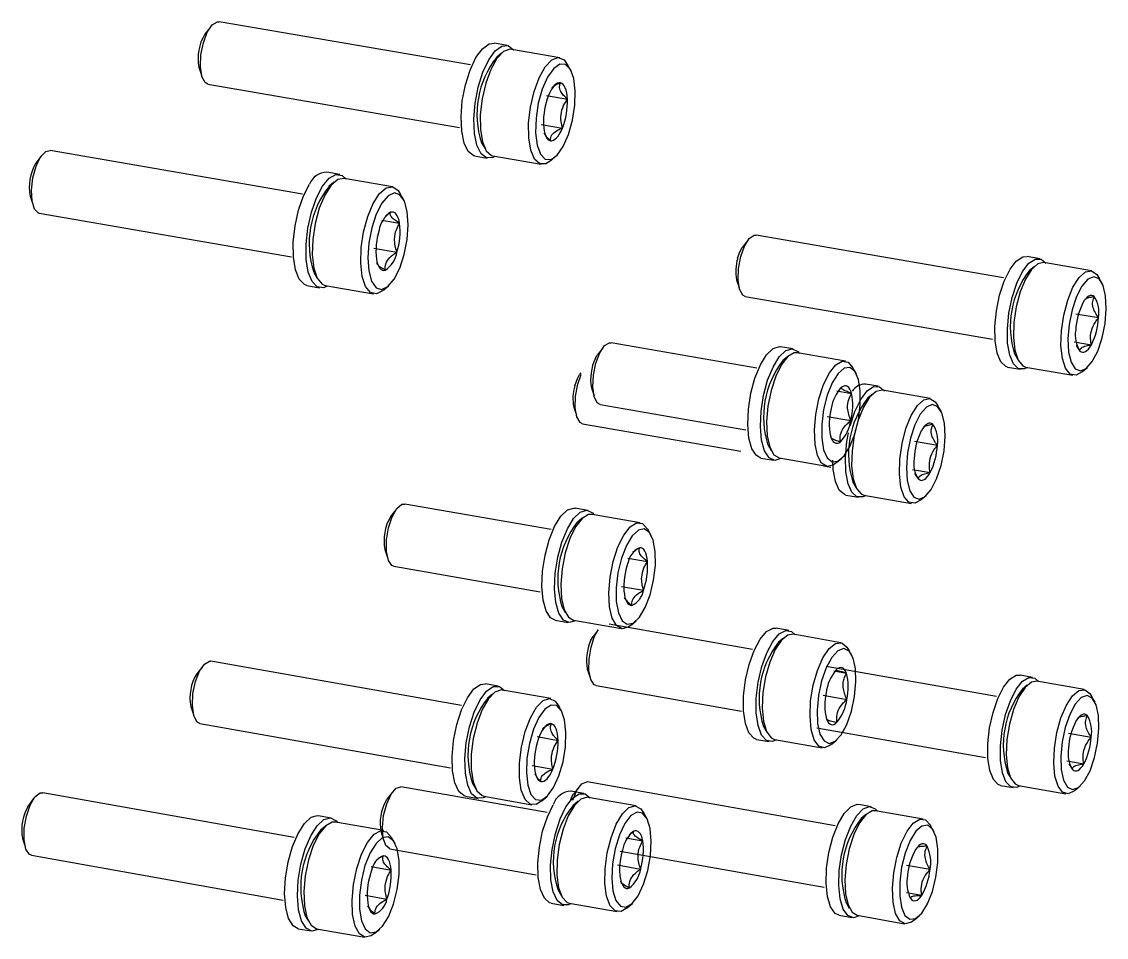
# Model space of a CAD drawing. Header units: millimetres. Extents: x 0 to 279, y 0 to 216.
# Drawn here: x 193.52 to 208.5, y 78.01 to 90.66 of the extents above; entities that cross this region are included whole.
import ezdxf

# ---------------------------------------------------------------- set-up
doc = ezdxf.new("R2010")
doc.units = ezdxf.units.MM

msp = doc.modelspace()

# ---------------------------------------------------------------- linework, layer by layer
at = {"color": 7, "linetype": 'Continuous', "lineweight": 25}
for p, q in [((199.72, 90.059), (196.247, 90.655)), ((196.123, 90.576), (196.051, 90.482)), ((200.229, 90.328), (200.052, 90.358)), ((200.15, 90.221), (200.083, 90.164)), ((200.956, 90.158), (200.29, 90.273)), ((201.111, 89.978), (201.067, 90.052)), ((195.97, 90.027), (196.006, 89.917)), ((196.094, 89.792), (199.567, 89.194)), ((200.771, 89.635), (201.06, 89.586)), ((200.699, 89.236), (200.99, 89.186)), ((197.402, 88.275), (193.916, 88.878)), ((199.874, 88.983), (199.918, 88.908)), ((193.713, 88.696), (193.718, 88.703)), ((193.79, 88.798), (193.718, 88.703)), ((199.777, 88.801), (199.953, 88.771)), ((200.029, 88.802), (200.696, 88.687)), ((200.835, 88.74), (200.902, 88.796)), ((197.914, 88.545), (197.736, 88.576)), ((197.834, 88.437), (197.766, 88.38)), ((198.644, 88.374), (197.974, 88.49)), ((198.8, 88.193), (198.756, 88.268)), ((193.637, 88.246), (193.673, 88.136)), ((193.762, 88.01), (197.248, 87.406)), ((198.494, 87.914), (198.742, 87.871)), ((207.084, 87.117), (203.666, 87.707)), ((198.384, 87.528), (198.705, 87.472)), ((203.547, 87.63), (203.476, 87.538)), ((207.584, 87.381), (207.41, 87.41)), ((207.51, 87.275), (207.443, 87.22)), ((208.299, 87.213), (207.643, 87.327)), ((197.556, 87.193), (197.6, 87.118)), ((203.396, 87.09), (203.432, 86.982)), ((208.449, 87.038), (208.405, 87.111)), ((197.459, 87.011), (197.636, 86.98)), ((197.712, 87.012), (198.382, 86.896)), ((198.522, 86.949), (198.59, 87.006)), ((203.517, 86.861), (206.934, 86.27)), ((208.084, 86.621), (208.398, 86.567)), ((203.677, 85.87), (201.664, 86.22)), ((204.18, 86.135), (204.005, 86.166)), ((208.058, 86.234), (208.298, 86.192)), ((201.447, 86.006), (201.471, 86.048)), ((201.543, 86.141), (201.471, 86.048)), ((204.104, 86.029), (204.037, 85.973)), ((204.9, 85.966), (204.24, 86.081)), ((207.239, 86.061), (207.282, 85.987)), ((205.052, 85.789), (205.008, 85.863)), ((207.14, 85.885), (207.314, 85.855)), ((207.388, 85.885), (208.044, 85.772)), ((208.177, 85.823), (208.244, 85.878)), ((201.204, 85.648), (201.249, 85.781)), ((201.246, 85.804), (201.227, 85.78)), ((201.391, 85.597), (201.427, 85.487)), ((204.782, 85.556), (204.985, 85.521)), ((204.849, 85.605), (204.822, 85.582)), ((205.352, 85.619), (205.177, 85.649)), ((206.07, 85.45), (205.412, 85.564)), ((205.277, 85.512), (205.21, 85.457)), ((201.148, 85.33), (201.183, 85.221)), ((201.513, 85.366), (203.525, 85.016)), ((206.221, 85.274), (206.178, 85.348)), ((204.648, 85.201), (204.976, 85.144)), ((201.269, 85.1), (203.455, 84.72)), ((203.831, 84.805), (203.874, 84.731)), ((205.856, 84.859), (206.17, 84.805)), ((203.733, 84.627), (203.908, 84.597)), ((203.983, 84.628), (204.643, 84.513)), ((204.596, 84.521), (204.699, 84.503)), ((204.778, 84.565), (204.845, 84.621)), ((205.827, 84.469), (206.071, 84.427)), ((205.004, 84.292), (205.048, 84.218)), ((204.906, 84.115), (205.08, 84.085)), ((205.155, 84.116), (205.814, 84.001)), ((205.948, 84.053), (206.015, 84.109)), ((198.691, 83.912), (198.618, 83.819)), ((200.835, 83.638), (198.813, 83.992)), ((201.342, 83.904), (201.166, 83.935)), ((201.264, 83.796), (201.197, 83.74)), ((202.066, 83.733), (201.402, 83.849)), ((202.219, 83.555), (202.175, 83.629)), ((198.538, 83.365), (198.574, 83.255)), ((201.896, 83.245), (202.166, 83.198)), ((198.661, 83.133), (200.683, 82.778)), ((201.807, 82.853), (202.111, 82.8)), ((200.989, 82.565), (201.033, 82.49)), ((200.891, 82.386), (201.067, 82.355)), ((201.143, 82.386), (201.806, 82.27)), ((203.617, 81.983), (201.637, 82.33)), ((201.944, 82.324), (202.011, 82.379)), ((204.119, 82.246), (203.944, 82.277)), ((201.38, 82.101), (201.414, 82.164)), ((201.485, 82.255), (201.414, 82.164)), ((201.436, 82.165), (201.486, 82.256)), ((204.044, 82.139), (203.977, 82.083)), ((204.838, 82.076), (204.179, 82.192)), ((204.99, 81.9), (204.946, 81.974)), ((199.596, 81.21), (196.135, 81.82)), ((196.012, 81.739), (195.94, 81.647)), ((201.334, 81.713), (201.37, 81.604)), ((206.987, 81.335), (204.633, 81.749)), ((204.738, 81.687), (204.915, 81.656)), ((207.485, 81.597), (207.312, 81.627)), ((208.2, 81.428), (207.545, 81.543)), ((200.104, 81.476), (199.928, 81.507)), ((200.026, 81.367), (199.958, 81.311)), ((200.829, 81.304), (200.164, 81.421)), ((201.455, 81.483), (203.465, 81.129)), ((207.412, 81.49), (207.346, 81.435)), ((204.591, 81.351), (204.921, 81.293)), ((208.349, 81.254), (208.305, 81.327)), ((195.859, 81.193), (195.895, 81.082)), ((200.983, 81.125), (200.939, 81.2)), ((195.982, 80.96), (199.443, 80.348)), ((203.77, 80.917), (203.814, 80.842)), ((200.641, 80.778), (200.932, 80.727)), ((204.505, 80.9), (206.837, 80.49)), ((207.981, 80.828), (208.297, 80.773)), ((203.672, 80.741), (203.846, 80.71)), ((203.922, 80.741), (204.581, 80.625)), ((204.716, 80.678), (204.783, 80.733)), ((200.573, 80.38), (200.859, 80.329)), ((207.96, 80.443), (208.193, 80.402)), ((207.988, 80.403), (208.036, 80.326)), ((207.141, 80.278), (207.184, 80.205)), ((200.779, 79.729), (198.76, 80.086)), ((199.749, 80.133), (199.793, 80.058)), ((201.285, 79.994), (201.109, 80.025)), ((201.214, 80.073), (201.143, 79.982)), ((204.758, 79.548), (201.334, 80.153)), ((207.042, 80.105), (207.216, 80.074)), ((207.29, 80.105), (207.945, 79.989)), ((208.077, 80.042), (208.144, 80.097)), ((193.686, 79.922), (193.615, 79.829)), ((197.286, 79.387), (193.812, 80.004)), ((198.555, 79.897), (198.565, 79.913)), ((198.637, 80.006), (198.565, 79.913)), ((199.652, 79.955), (199.828, 79.924)), ((199.904, 79.955), (200.568, 79.837)), ((200.706, 79.892), (200.774, 79.947)), ((201.208, 79.885), (201.14, 79.829)), ((202.008, 79.822), (201.345, 79.939)), ((202.161, 79.644), (202.117, 79.719)), ((205.258, 79.81), (205.084, 79.841)), ((205.975, 79.639), (205.318, 79.755)), ((197.796, 79.654), (197.619, 79.685)), ((198.524, 79.48), (197.856, 79.598)), ((205.184, 79.702), (205.117, 79.647)), ((197.716, 79.543), (197.649, 79.487)), ((198.485, 79.46), (198.521, 79.349)), ((206.126, 79.465), (206.082, 79.539)), ((193.533, 79.373), (193.569, 79.262)), ((198.679, 79.301), (198.635, 79.376)), ((201.866, 79.381), (202.101, 79.339)), ((193.658, 79.139), (197.132, 78.52)), ((198.607, 79.228), (200.627, 78.87)), ((201.787, 79.197), (204.607, 78.698)), ((198.35, 78.983), (198.626, 78.934)), ((201.75, 79.005), (202.071, 78.949)), ((205.746, 79.003), (206.07, 78.945)), ((198.264, 78.587), (198.567, 78.533)), ((200.932, 78.655), (200.976, 78.58)), ((205.743, 78.623), (205.955, 78.586)), ((205.775, 78.589), (205.799, 78.545)), ((200.834, 78.479), (201.01, 78.447)), ((201.085, 78.478), (201.748, 78.361)), ((201.885, 78.415), (201.952, 78.47)), ((204.911, 78.485), (204.954, 78.41)), ((197.438, 78.304), (197.482, 78.228)), ((204.812, 78.31), (204.987, 78.279)), ((205.061, 78.31), (205.718, 78.193)), ((205.853, 78.247), (205.919, 78.302)), ((197.341, 78.125), (197.518, 78.094)), ((197.594, 78.125), (198.261, 78.006)), ((198.401, 78.061), (198.469, 78.117))]:
    msp.add_line(p, q, dxfattribs=at)
at = {"color": 7, "linetype": 'Continuous', "lineweight": 25, "flags": 128}
for points in [[(196.153, 90.614), (196.224, 90.656), (196.247, 90.655)], [(196.094, 89.792), (196.055, 89.815), (196.01, 89.9), (195.99, 90.035), (195.997, 90.199), (196.031, 90.366), (196.085, 90.512), (196.153, 90.614)], [(199.885, 90.283), (199.977, 90.35), (200.052, 90.358)], [(199.777, 88.801), (199.765, 88.804), (199.69, 88.862), (199.633, 88.978), (199.599, 89.143), (199.59, 89.343), (199.608, 89.563), (199.651, 89.783), (199.715, 89.988), (199.795, 90.159), (199.885, 90.283)], [(200.057, 88.794), (200.029, 88.779), (199.942, 88.774), (199.867, 88.832), (199.81, 88.948), (199.776, 89.113), (199.767, 89.313), (199.785, 89.532), (199.827, 89.753), (199.891, 89.957), (199.972, 90.129), (200.061, 90.253)], [(200.29, 90.273), (200.266, 90.275), (200.177, 90.242), (200.086, 90.147), (200.002, 89.997), (199.931, 89.806), (199.881, 89.592), (199.856, 89.372), (199.857, 89.168), (199.886, 88.996), (199.939, 88.872), (200.011, 88.808), (200.029, 88.802)], [(200.061, 90.253), (200.153, 90.32), (200.241, 90.325), (200.316, 90.267), (200.318, 90.264)], [(200.835, 88.74), (200.763, 88.694), (200.678, 88.693), (200.606, 88.757), (200.553, 88.881), (200.525, 89.053), (200.523, 89.257), (200.548, 89.477), (200.599, 89.692), (200.669, 89.882), (200.753, 90.032), (200.844, 90.128), (200.933, 90.161), (201.013, 90.128), (201.067, 90.052)], [(200.92, 88.813), (201.003, 88.932), (201.076, 89.098), (201.131, 89.294), (201.163, 89.501), (201.169, 89.7), (201.147, 89.871), (201.102, 89.996), (201.035, 90.065), (200.955, 90.069), (200.87, 90.009), (200.786, 89.891), (200.713, 89.725), (200.658, 89.529), (200.626, 89.321), (200.62, 89.122), (200.642, 88.951), (200.688, 88.826), (200.754, 88.757), (200.834, 88.753), (200.92, 88.813)], [(200.964, 89.811), (200.944, 89.812), (200.923, 89.805), (200.901, 89.792), (200.879, 89.772), (200.858, 89.746), (200.837, 89.715), (200.817, 89.678), (200.799, 89.637)], [(201.06, 89.586), (201.057, 89.631), (201.051, 89.673), (201.042, 89.711), (201.03, 89.743), (201.017, 89.769), (201.001, 89.79), (200.983, 89.804), (200.964, 89.811)], [(200.729, 89.237), (200.733, 89.191), (200.739, 89.149), (200.748, 89.112), (200.759, 89.079), (200.773, 89.053), (200.788, 89.032), (200.806, 89.018), (200.825, 89.011)], [(200.825, 89.011), (200.845, 89.011), (200.866, 89.017), (200.888, 89.031), (200.91, 89.05), (200.931, 89.076), (200.952, 89.108), (200.972, 89.145), (200.99, 89.186)], [(193.783, 88.787), (193.854, 88.864), (193.916, 88.878)], [(193.762, 88.01), (193.755, 88.012), (193.699, 88.065), (193.664, 88.176), (193.656, 88.328), (193.676, 88.498), (193.721, 88.659), (193.783, 88.787)], [(197.459, 87.011), (197.426, 87.023), (197.354, 87.097), (197.302, 87.227), (197.274, 87.403), (197.272, 87.611), (197.297, 87.834), (197.346, 88.053), (197.415, 88.251), (197.499, 88.412)], [(197.974, 88.49), (197.888, 88.475), (197.796, 88.397), (197.708, 88.261), (197.632, 88.08), (197.574, 87.869), (197.541, 87.648), (197.535, 87.436), (197.556, 87.252), (197.603, 87.112), (197.671, 87.03), (197.712, 87.012)], [(197.676, 88.382), (197.768, 88.493), (197.861, 88.544), (197.947, 88.533), (198.003, 88.481)], [(197.741, 87.003), (197.689, 86.981), (197.603, 86.992), (197.532, 87.066), (197.48, 87.196), (197.451, 87.372), (197.45, 87.58), (197.474, 87.803), (197.523, 88.022), (197.592, 88.221), (197.676, 88.382)], [(198.522, 86.949), (198.515, 86.942), (198.424, 86.895), (198.34, 86.913), (198.272, 86.996), (198.226, 87.136), (198.205, 87.32), (198.211, 87.532), (198.244, 87.753), (198.301, 87.964), (198.377, 88.145), (198.465, 88.281), (198.557, 88.36), (198.646, 88.374), (198.722, 88.322), (198.756, 88.268)], [(198.665, 87.097), (198.743, 87.25), (198.805, 87.439), (198.845, 87.646), (198.859, 87.851), (198.847, 88.034), (198.808, 88.176), (198.747, 88.265), (198.67, 88.29), (198.584, 88.251), (198.498, 88.149), (198.42, 87.997), (198.358, 87.807), (198.318, 87.6), (198.303, 87.395), (198.316, 87.212), (198.355, 87.07), (198.416, 86.981), (198.493, 86.956), (198.579, 86.996), (198.665, 87.097)], [(198.742, 87.871), (198.734, 87.91), (198.723, 87.945), (198.71, 87.974), (198.695, 87.997), (198.678, 88.013), (198.659, 88.023), (198.639, 88.026), (198.618, 88.022)], [(203.454, 87.411), (203.506, 87.556), (203.571, 87.66), (203.639, 87.707), (203.666, 87.707)], [(203.411, 87.387), (203.447, 87.487), (203.476, 87.538)], [(198.421, 87.375), (198.429, 87.336), (198.44, 87.301), (198.453, 87.272), (198.468, 87.249), (198.485, 87.233), (198.504, 87.223), (198.524, 87.22), (198.545, 87.224)], [(203.517, 86.861), (203.483, 86.879), (203.439, 86.959), (203.418, 87.087), (203.423, 87.246), (203.454, 87.411)], [(207.03, 86.876), (207.094, 87.073), (207.174, 87.235), (207.261, 87.349), (207.35, 87.407), (207.41, 87.41)], [(207.204, 86.846), (207.268, 87.043), (207.348, 87.205), (207.435, 87.319), (207.524, 87.377), (207.606, 87.373), (207.669, 87.318)], [(207.643, 87.327), (207.559, 87.311), (207.471, 87.233), (207.387, 87.1), (207.314, 86.922), (207.26, 86.716), (207.228, 86.501), (207.221, 86.294), (207.241, 86.116), (207.285, 85.981), (207.35, 85.902), (207.388, 85.885)], [(208.177, 85.823), (208.172, 85.819), (208.086, 85.771), (208.006, 85.788), (207.942, 85.867), (207.898, 86.002), (207.878, 86.181), (207.884, 86.387), (207.916, 86.603), (207.971, 86.809), (208.043, 86.986), (208.127, 87.12), (208.215, 87.198), (208.299, 87.213), (208.372, 87.165), (208.405, 87.111)], [(208.447, 86.287), (208.488, 86.488), (208.504, 86.689), (208.495, 86.869), (208.46, 87.012), (208.404, 87.102), (208.332, 87.132), (208.251, 87.098), (208.168, 87.003), (208.093, 86.857), (208.031, 86.675), (207.99, 86.473), (207.974, 86.272), (207.983, 86.092), (208.018, 85.95), (208.074, 85.86), (208.146, 85.83), (208.228, 85.864), (208.31, 85.959), (208.386, 86.105), (208.447, 86.287)], [(207.14, 85.885), (207.117, 85.892), (207.048, 85.957), (206.996, 86.078), (206.967, 86.245), (206.964, 86.444), (206.985, 86.661), (207.03, 86.876)], [(207.414, 85.877), (207.374, 85.858), (207.291, 85.862), (207.221, 85.927), (207.17, 86.047), (207.141, 86.215), (207.137, 86.414), (207.159, 86.631), (207.204, 86.846)], [(208.339, 86.856), (208.322, 86.868), (208.303, 86.874), (208.283, 86.872), (208.263, 86.864), (208.242, 86.85), (208.221, 86.829), (208.2, 86.802), (208.18, 86.77)], [(201.508, 86.08), (201.574, 86.18), (201.643, 86.22), (201.664, 86.22)], [(203.725, 85.915), (203.811, 86.055), (203.901, 86.142), (203.989, 86.168), (204.005, 86.166)], [(208.139, 86.106), (208.157, 86.094), (208.175, 86.088), (208.195, 86.09), (208.216, 86.098), (208.236, 86.112), (208.257, 86.133), (208.278, 86.16), (208.298, 86.192)], [(201.513, 85.366), (201.473, 85.39), (201.43, 85.476), (201.411, 85.61), (201.42, 85.772), (201.453, 85.937), (201.508, 86.08)], [(204.24, 86.081), (204.194, 86.08), (204.105, 86.03), (204.017, 85.919), (203.937, 85.758), (203.873, 85.561), (203.83, 85.346), (203.812, 85.131), (203.82, 84.936), (203.855, 84.779), (203.912, 84.673), (203.983, 84.628)], [(203.9, 85.884), (203.986, 86.024), (204.076, 86.111), (204.164, 86.137), (204.242, 86.101), (204.267, 86.073)], [(203.733, 84.627), (203.671, 84.661), (203.609, 84.756), (203.568, 84.904), (203.551, 85.091), (203.56, 85.303), (203.595, 85.523), (203.651, 85.733), (203.725, 85.915)], [(204.009, 84.62), (203.924, 84.595), (203.846, 84.63), (203.784, 84.726), (203.743, 84.873), (203.726, 85.061), (203.735, 85.273), (203.77, 85.493), (203.826, 85.702), (203.9, 85.884)], [(204.778, 84.565), (204.733, 84.531), (204.647, 84.512), (204.572, 84.557), (204.515, 84.664), (204.481, 84.821), (204.472, 85.016), (204.491, 85.231), (204.534, 85.446), (204.598, 85.643), (204.678, 85.804), (204.766, 85.915), (204.855, 85.966), (204.936, 85.952), (205.002, 85.875), (205.008, 85.863)], [(204.961, 84.787), (205.029, 84.959), (205.079, 85.157), (205.105, 85.362), (205.106, 85.554), (205.08, 85.714), (205.031, 85.826), (204.963, 85.88), (204.883, 85.87), (204.798, 85.797), (204.718, 85.668), (204.649, 85.497), (204.599, 85.298), (204.573, 85.093), (204.573, 84.901), (204.599, 84.741), (204.648, 84.629), (204.716, 84.575), (204.796, 84.586), (204.881, 84.659), (204.961, 84.787)], [(201.162, 85.625), (201.197, 85.727), (201.227, 85.78)], [(201.269, 85.1), (201.236, 85.117), (201.191, 85.195), (201.169, 85.323), (201.173, 85.483), (201.204, 85.648)], [(204.985, 85.521), (204.974, 85.553), (204.961, 85.58), (204.946, 85.601), (204.929, 85.615), (204.91, 85.623), (204.89, 85.623), (204.87, 85.617), (204.849, 85.605)], [(204.966, 85.073), (205.031, 85.272), (205.111, 85.436), (205.199, 85.554), (205.288, 85.614), (205.372, 85.613), (205.438, 85.557)], [(205.412, 85.564), (205.409, 85.565), (205.324, 85.547), (205.235, 85.467), (205.15, 85.33), (205.078, 85.15), (205.023, 84.943), (204.992, 84.726), (204.986, 84.52), (205.007, 84.342), (205.053, 84.208), (205.119, 84.131), (205.155, 84.116)], [(205.948, 84.053), (205.946, 84.052), (205.858, 84.002), (205.778, 84.016), (205.712, 84.093), (205.666, 84.227), (205.645, 84.405), (205.651, 84.611), (205.682, 84.828), (205.737, 85.036), (205.809, 85.216), (205.894, 85.352), (205.983, 85.433), (206.068, 85.451), (206.142, 85.404), (206.178, 85.348)], [(206.221, 84.526), (206.262, 84.729), (206.277, 84.93), (206.267, 85.11), (206.231, 85.252), (206.174, 85.34), (206.1, 85.368), (206.018, 85.331), (205.935, 85.234), (205.859, 85.086), (205.798, 84.902), (205.757, 84.699), (205.742, 84.497), (205.752, 84.317), (205.788, 84.176), (205.845, 84.087), (205.919, 84.06), (206.001, 84.097), (206.084, 84.194), (206.16, 84.342), (206.221, 84.526)], [(206.109, 85.092), (206.091, 85.104), (206.072, 85.109), (206.052, 85.107), (206.032, 85.098), (206.011, 85.083), (205.989, 85.062), (205.969, 85.034), (205.949, 85.001)], [(205.182, 84.108), (205.144, 84.09), (205.06, 84.091), (204.989, 84.154), (204.936, 84.273), (204.906, 84.439), (204.901, 84.639), (204.922, 84.856), (204.944, 84.977)], [(204.694, 84.934), (204.705, 84.902), (204.718, 84.875), (204.733, 84.855), (204.75, 84.84), (204.769, 84.833), (204.789, 84.832), (204.809, 84.838), (204.83, 84.851)], [(204.906, 84.115), (204.886, 84.122), (204.815, 84.184), (204.762, 84.304), (204.732, 84.47), (204.726, 84.6)], [(205.911, 84.336), (205.928, 84.324), (205.947, 84.319), (205.967, 84.321), (205.988, 84.33), (206.009, 84.345), (206.03, 84.366), (206.051, 84.394), (206.071, 84.427)], [(198.661, 83.133), (198.636, 83.143), (198.587, 83.214), (198.561, 83.337), (198.561, 83.495), (198.589, 83.663), (198.639, 83.816), (198.704, 83.93)], [(198.704, 83.93), (198.774, 83.988), (198.813, 83.992)], [(200.97, 83.823), (201.061, 83.91), (201.15, 83.937), (201.166, 83.935)], [(201.145, 83.792), (201.237, 83.879), (201.326, 83.906), (201.405, 83.87), (201.43, 83.841)], [(200.891, 82.386), (200.828, 82.42), (200.765, 82.516), (200.724, 82.664), (200.707, 82.853), (200.716, 83.066), (200.751, 83.287), (200.808, 83.498), (200.883, 83.682), (200.97, 83.823)], [(201.17, 82.379), (201.083, 82.353), (201.004, 82.389), (200.941, 82.485), (200.9, 82.633), (200.883, 82.822), (200.892, 83.035), (200.927, 83.257), (200.984, 83.467), (201.059, 83.651), (201.145, 83.792)], [(201.402, 83.849), (201.352, 83.848), (201.262, 83.793), (201.173, 83.679), (201.093, 83.515), (201.028, 83.316), (200.986, 83.098), (200.969, 82.883), (200.979, 82.689), (201.015, 82.532), (201.074, 82.428), (201.143, 82.386)], [(201.944, 82.324), (201.901, 82.291), (201.814, 82.269), (201.737, 82.312), (201.678, 82.416), (201.643, 82.572), (201.633, 82.767), (201.65, 82.982), (201.692, 83.199), (201.757, 83.399), (201.837, 83.563), (201.926, 83.677), (202.015, 83.731), (202.098, 83.721), (202.167, 83.646), (202.175, 83.629)], [(202.054, 82.427), (202.134, 82.561), (202.202, 82.737), (202.25, 82.938), (202.275, 83.144), (202.272, 83.335), (202.244, 83.492), (202.192, 83.6), (202.121, 83.648), (202.04, 83.632), (201.954, 83.553), (201.874, 83.418), (201.806, 83.242), (201.757, 83.041), (201.733, 82.835), (201.735, 82.644), (201.764, 82.487), (201.816, 82.379), (201.887, 82.331), (201.968, 82.348), (202.054, 82.427)], [(202.166, 83.198), (202.161, 83.24), (202.153, 83.279), (202.142, 83.312), (202.129, 83.34), (202.114, 83.362), (202.097, 83.377), (202.079, 83.386), (202.059, 83.388)], [(201.842, 82.781), (201.847, 82.739), (201.855, 82.7), (201.866, 82.667), (201.879, 82.639), (201.894, 82.617), (201.911, 82.602), (201.929, 82.593), (201.949, 82.591)], [(203.639, 81.969), (203.721, 82.124), (203.811, 82.23), (203.9, 82.277), (203.944, 82.277)], [(201.455, 81.483), (201.429, 81.495), (201.381, 81.566), (201.357, 81.69), (201.358, 81.847), (201.386, 82.014), (201.436, 82.165)], [(204.179, 82.192), (204.106, 82.182), (204.016, 82.111), (203.93, 81.983), (203.855, 81.809), (203.796, 81.604), (203.761, 81.387), (203.751, 81.177), (203.768, 80.993), (203.809, 80.851), (203.873, 80.764), (203.922, 80.741)], [(203.814, 81.938), (203.896, 82.094), (203.986, 82.199), (204.075, 82.246), (204.157, 82.231), (204.206, 82.185)], [(203.672, 80.741), (203.634, 80.756), (203.566, 80.831), (203.518, 80.962), (203.494, 81.137), (203.494, 81.342), (203.521, 81.561), (203.57, 81.776), (203.639, 81.969)], [(204.716, 80.678), (204.699, 80.663), (204.611, 80.623), (204.532, 80.648), (204.469, 80.735), (204.427, 80.877), (204.411, 81.061), (204.42, 81.271), (204.456, 81.488), (204.514, 81.693), (204.59, 81.867), (204.676, 81.995), (204.765, 82.066), (204.849, 82.073), (204.921, 82.016), (204.946, 81.974)], [(204.92, 80.948), (204.984, 81.13), (205.027, 81.332), (205.046, 81.534), (205.038, 81.718), (205.005, 81.864), (204.95, 81.959), (204.877, 81.994), (204.795, 81.964), (204.711, 81.873), (204.634, 81.729), (204.57, 81.548), (204.527, 81.345), (204.508, 81.142), (204.516, 80.959), (204.549, 80.812), (204.605, 80.718), (204.677, 80.683), (204.759, 80.714), (204.843, 80.805), (204.92, 80.948)], [(196.046, 81.781), (196.116, 81.821), (196.135, 81.82)], [(203.948, 80.734), (203.891, 80.71), (203.809, 80.725), (203.741, 80.8), (203.693, 80.931), (203.668, 81.106), (203.669, 81.312), (203.695, 81.53), (203.745, 81.745), (203.814, 81.938)], [(195.982, 80.96), (195.941, 80.985), (195.897, 81.072), (195.879, 81.208), (195.887, 81.372), (195.922, 81.538), (195.978, 81.682), (196.046, 81.781)], [(204.915, 81.656), (204.902, 81.684), (204.888, 81.706), (204.871, 81.722), (204.853, 81.731), (204.834, 81.734), (204.813, 81.73), (204.792, 81.719), (204.771, 81.702)], [(206.939, 81.112), (207.005, 81.306), (207.085, 81.464), (207.173, 81.573), (207.261, 81.626), (207.312, 81.627)], [(207.112, 81.082), (207.179, 81.275), (207.259, 81.433), (207.347, 81.543), (207.435, 81.595), (207.516, 81.586), (207.57, 81.536)], [(207.545, 81.543), (207.47, 81.531), (207.382, 81.458), (207.297, 81.329), (207.223, 81.155), (207.167, 80.952), (207.132, 80.737), (207.123, 80.529), (207.14, 80.348), (207.182, 80.21), (207.245, 80.125), (207.29, 80.105)], [(199.652, 79.955), (199.634, 79.96), (199.561, 80.021), (199.506, 80.139), (199.474, 80.305), (199.467, 80.506), (199.487, 80.725), (199.531, 80.945), (199.597, 81.147), (199.678, 81.316), (199.768, 81.437)], [(199.932, 79.948), (199.896, 79.931), (199.81, 79.929), (199.737, 79.99), (199.682, 80.108), (199.65, 80.274), (199.643, 80.475), (199.663, 80.694), (199.708, 80.914), (199.773, 81.116), (199.854, 81.285), (199.944, 81.406)], [(200.164, 81.421), (200.147, 81.423), (200.059, 81.393), (199.968, 81.301), (199.883, 81.154), (199.811, 80.966), (199.76, 80.752), (199.732, 80.534), (199.732, 80.329), (199.758, 80.156), (199.809, 80.03), (199.88, 79.963), (199.904, 79.955)], [(199.768, 81.437), (199.859, 81.5), (199.928, 81.507)], [(199.944, 81.406), (200.035, 81.469), (200.122, 81.471), (200.192, 81.414)], [(208.077, 80.042), (208.064, 80.03), (207.977, 79.988), (207.899, 80.01), (207.837, 80.094), (207.795, 80.233), (207.778, 80.414), (207.787, 80.621), (207.822, 80.837), (207.878, 81.04), (207.952, 81.214), (208.037, 81.344), (208.125, 81.416), (208.208, 81.426), (208.278, 81.372), (208.305, 81.327)], [(200.706, 79.892), (200.629, 79.842), (200.544, 79.845), (200.474, 79.912), (200.423, 80.038), (200.397, 80.211), (200.397, 80.416), (200.425, 80.635), (200.476, 80.848), (200.548, 81.037), (200.633, 81.184), (200.723, 81.276), (200.812, 81.306), (200.89, 81.27), (200.939, 81.2)], [(200.785, 79.959), (200.869, 80.074), (200.943, 80.237), (200.999, 80.432), (201.033, 80.639), (201.04, 80.838), (201.021, 81.009), (200.977, 81.137), (200.912, 81.208), (200.834, 81.215), (200.748, 81.158), (200.664, 81.043), (200.591, 80.88), (200.534, 80.685), (200.5, 80.478), (200.493, 80.279), (200.512, 80.107), (200.556, 79.98), (200.621, 79.909), (200.7, 79.902), (200.785, 79.959)], [(208.341, 80.488), (208.384, 80.688), (208.403, 80.889), (208.396, 81.071), (208.364, 81.216), (208.31, 81.311), (208.239, 81.346), (208.159, 81.317), (208.076, 81.227), (208, 81.086), (207.937, 80.906), (207.894, 80.706), (207.875, 80.504), (207.882, 80.322), (207.914, 80.177), (207.968, 80.082), (208.039, 80.048), (208.12, 80.077), (208.202, 80.167), (208.279, 80.308), (208.341, 80.488)], [(207.042, 80.105), (207.012, 80.116), (206.944, 80.185), (206.895, 80.31), (206.869, 80.481), (206.867, 80.682), (206.891, 80.898), (206.939, 81.112)], [(207.315, 80.098), (207.266, 80.076), (207.185, 80.085), (207.117, 80.155), (207.068, 80.28), (207.042, 80.45), (207.041, 80.651), (207.065, 80.868), (207.112, 81.082)], [(208.243, 81.068), (208.226, 81.081), (208.207, 81.088), (208.188, 81.088), (208.168, 81.081), (208.147, 81.068), (208.126, 81.048), (208.105, 81.023), (208.085, 80.992)], [(200.84, 80.956), (200.82, 80.958), (200.799, 80.952), (200.777, 80.94), (200.755, 80.921), (200.734, 80.896), (200.713, 80.865), (200.693, 80.829), (200.674, 80.788)], [(200.932, 80.727), (200.929, 80.773), (200.923, 80.815), (200.915, 80.853), (200.904, 80.885), (200.891, 80.913), (200.876, 80.934), (200.858, 80.948), (200.84, 80.956)], [(204.64, 81.021), (204.652, 80.993), (204.667, 80.971), (204.683, 80.955), (204.701, 80.946), (204.721, 80.943), (204.741, 80.947), (204.762, 80.958), (204.783, 80.976)], [(200.601, 80.39), (200.604, 80.344), (200.61, 80.302), (200.618, 80.264), (200.629, 80.231), (200.642, 80.204), (200.658, 80.183), (200.675, 80.168), (200.694, 80.16)], [(200.694, 80.16), (200.714, 80.159), (200.735, 80.165), (200.756, 80.177), (200.778, 80.196), (200.799, 80.221), (200.82, 80.252), (200.84, 80.288), (200.859, 80.329)], [(208.036, 80.326), (208.053, 80.312), (208.071, 80.306), (208.091, 80.306), (208.111, 80.312), (208.132, 80.326), (208.152, 80.345), (208.173, 80.371), (208.193, 80.402)], [(198.623, 79.983), (198.692, 80.066), (198.76, 80.086), (198.76, 80.086)], [(201.135, 79.902), (201.192, 80.038), (201.26, 80.126), (201.327, 80.154), (201.334, 80.153)], [(193.658, 79.139), (193.629, 79.152), (193.58, 79.225), (193.554, 79.352), (193.556, 79.512), (193.586, 79.681), (193.637, 79.833), (193.704, 79.945)], [(193.704, 79.945), (193.775, 80.001), (193.812, 80.004)], [(198.607, 79.228), (198.551, 79.273), (198.515, 79.376), (198.504, 79.522), (198.521, 79.689), (198.563, 79.85), (198.623, 79.983)], [(201.345, 79.939), (201.335, 79.94), (201.247, 79.915), (201.157, 79.828), (201.071, 79.685), (200.999, 79.5), (200.946, 79.289), (200.917, 79.07), (200.914, 78.865), (200.938, 78.689), (200.987, 78.56), (201.056, 78.489), (201.085, 78.478)], [(201.039, 79.807), (201.129, 79.926), (201.22, 79.988), (201.305, 79.988), (201.372, 79.932)], [(201.105, 79.91), (201.127, 79.957), (201.143, 79.982)], [(200.834, 78.479), (200.814, 78.484), (200.742, 78.547), (200.688, 78.666), (200.657, 78.833), (200.651, 79.034), (200.672, 79.252), (200.717, 79.471), (200.783, 79.672), (200.863, 79.838)], [(201.113, 78.472), (201.075, 78.453), (200.99, 78.453), (200.917, 78.515), (200.863, 78.635), (200.832, 78.802), (200.827, 79.003), (200.848, 79.221), (200.893, 79.44), (200.958, 79.641), (201.039, 79.807)], [(201.885, 78.415), (201.801, 78.363), (201.718, 78.371), (201.649, 78.442), (201.601, 78.572), (201.577, 78.747), (201.58, 78.953), (201.609, 79.171), (201.662, 79.382), (201.734, 79.568), (201.82, 79.71), (201.91, 79.798), (201.997, 79.823), (202.074, 79.783), (202.117, 79.719)], [(202.037, 78.581), (202.112, 78.738), (202.171, 78.929), (202.207, 79.135), (202.218, 79.335), (202.202, 79.51), (202.161, 79.643), (202.099, 79.721), (202.022, 79.736), (201.938, 79.687), (201.854, 79.578), (201.779, 79.42), (201.72, 79.229), (201.684, 79.023), (201.673, 78.823), (201.689, 78.647), (201.73, 78.515), (201.792, 78.437), (201.869, 78.422), (201.954, 78.472), (202.037, 78.581)], [(204.727, 79.388), (204.799, 79.573), (204.884, 79.718), (204.973, 79.81), (205.061, 79.843), (205.084, 79.841)], [(205.318, 79.755), (205.269, 79.754), (205.181, 79.7), (205.094, 79.586), (205.015, 79.424), (204.952, 79.226), (204.909, 79.012), (204.892, 78.799), (204.902, 78.607), (204.936, 78.453), (204.994, 78.351), (205.061, 78.31)], [(204.901, 79.358), (204.974, 79.542), (205.058, 79.687), (205.147, 79.779), (205.235, 79.812), (205.313, 79.782), (205.344, 79.749)], [(197.341, 78.125), (197.272, 78.164), (197.209, 78.265), (197.169, 78.417), (197.153, 78.609), (197.165, 78.825), (197.201, 79.048), (197.261, 79.259), (197.338, 79.441), (197.427, 79.58)], [(197.856, 79.598), (197.812, 79.598), (197.721, 79.547), (197.63, 79.436), (197.548, 79.273), (197.481, 79.074), (197.436, 78.856), (197.417, 78.639), (197.426, 78.441), (197.46, 78.28), (197.519, 78.172), (197.594, 78.125)], [(197.427, 79.58), (197.52, 79.664), (197.609, 79.687), (197.619, 79.685)], [(197.603, 79.548), (197.696, 79.633), (197.786, 79.655), (197.865, 79.615), (197.885, 79.592)], [(205.853, 78.247), (205.811, 78.215), (205.726, 78.192), (205.651, 78.234), (205.594, 78.336), (205.559, 78.491), (205.55, 78.683), (205.567, 78.895), (205.609, 79.11), (205.672, 79.307), (205.751, 79.47), (205.838, 79.583), (205.926, 79.637), (206.007, 79.627), (206.074, 79.554), (206.082, 79.539)], [(197.623, 78.119), (197.618, 78.115), (197.528, 78.092), (197.449, 78.133), (197.386, 78.233), (197.346, 78.386), (197.33, 78.578), (197.341, 78.794), (197.378, 79.016), (197.438, 79.227), (197.515, 79.41), (197.603, 79.548)], [(198.401, 78.061), (198.351, 78.024), (198.263, 78.006), (198.186, 78.053), (198.128, 78.162), (198.093, 78.322), (198.085, 78.52), (198.104, 78.737), (198.149, 78.956), (198.215, 79.155), (198.297, 79.317), (198.388, 79.429), (198.479, 79.479), (198.562, 79.465), (198.63, 79.385), (198.635, 79.376)], [(202.101, 79.339), (202.092, 79.376), (202.081, 79.408), (202.068, 79.435), (202.052, 79.455), (202.035, 79.469), (202.016, 79.476), (201.996, 79.476), (201.975, 79.47)], [(206.102, 78.639), (206.151, 78.836), (206.178, 79.039), (206.179, 79.23), (206.153, 79.389), (206.105, 79.5), (206.038, 79.553), (205.958, 79.543), (205.875, 79.47), (205.795, 79.342), (205.727, 79.17), (205.677, 78.973), (205.65, 78.769), (205.65, 78.579), (205.675, 78.42), (205.723, 78.309), (205.791, 78.256), (205.87, 78.266), (205.954, 78.339), (206.034, 78.468), (206.102, 78.639)], [(198.506, 78.158), (198.588, 78.29), (198.658, 78.465), (198.708, 78.666), (198.735, 78.874), (198.734, 79.068), (198.707, 79.228), (198.655, 79.34), (198.585, 79.393), (198.502, 79.38), (198.416, 79.304), (198.333, 79.172), (198.263, 78.997), (198.213, 78.795), (198.187, 78.588), (198.187, 78.394), (198.215, 78.233), (198.266, 78.121), (198.337, 78.069), (198.419, 78.082), (198.506, 78.158)], [(204.812, 78.31), (204.758, 78.337), (204.695, 78.426), (204.652, 78.568), (204.634, 78.751), (204.641, 78.96), (204.673, 79.178), (204.727, 79.388)], [(205.088, 78.304), (205.01, 78.277), (204.932, 78.306), (204.869, 78.395), (204.826, 78.537), (204.808, 78.72), (204.815, 78.929), (204.847, 79.147), (204.901, 79.358)], [(206.029, 79.264), (206.014, 79.282), (205.996, 79.293), (205.977, 79.298), (205.957, 79.296), (205.937, 79.288), (205.916, 79.272), (205.894, 79.251), (205.874, 79.223)], [(198.626, 78.934), (198.621, 78.978), (198.613, 79.017), (198.603, 79.051), (198.59, 79.08), (198.575, 79.103), (198.558, 79.119), (198.54, 79.129), (198.52, 79.132)], [(201.791, 78.819), (201.799, 78.781), (201.81, 78.749), (201.824, 78.723), (201.839, 78.703), (201.856, 78.689), (201.875, 78.682), (201.895, 78.682), (201.916, 78.688)], [(198.296, 78.527), (198.301, 78.484), (198.308, 78.445), (198.319, 78.41), (198.331, 78.382), (198.346, 78.359), (198.363, 78.342), (198.382, 78.332), (198.402, 78.329)], [(205.799, 78.545), (205.815, 78.527), (205.832, 78.515), (205.851, 78.511), (205.871, 78.513), (205.892, 78.521), (205.913, 78.537), (205.934, 78.558), (205.955, 78.586)]]:
    msp.add_lwpolyline(points, dxfattribs=at)
at = {"color": 7, "linetype": 'Continuous', "lineweight": 25}
for centre, radius, start, end in [((196.587, 90.152), 0.63, 148.4303, 191.4829), ((201.074, 89.38), 1.264, 141.6381, 198.2903), ((201.729, 89.269), 1, 158.4176, 181.8371), ((200.06, 89.554), 1.001, 338.4274, 1.8281), ((194.263, 88.371), 0.638, 149.4294, 191.322), ((197.735, 88.324), 0.252, 89.6888, 159.4459), ((198.76, 87.592), 1.268, 141.576, 198.3232), ((198.83, 87.71), 0.378, 124.1216, 170.1671), ((197.801, 87.756), 0.947, 342.569, 6.9817), ((199.362, 87.49), 0.947, 162.5615, 186.9949), ((198.333, 87.537), 0.378, 304.1775, 350.155), ((204.024, 87.207), 0.638, 163.6859, 190.5737), ((208.441, 86.446), 1.263, 142.1926, 197.7522), ((209.007, 86.349), 0.927, 153.0306, 177.2007), ((207.999, 86.636), 0.404, 350.115, 32.8698), ((207.471, 86.612), 0.927, 333.0447, 357.1943), ((208.479, 86.325), 0.404, 170.1034, 212.9184), ((202.053, 85.715), 0.673, 154.375, 190.1423), ((205.034, 85.194), 1.265, 141.9974, 197.9166), ((201.771, 85.448), 0.635, 163.8245, 190.7021), ((205.237, 85.23), 0.54, 136.021, 171.314), ((205.176, 85.432), 0.217, 89.5887, 147.1199), ((206.207, 84.68), 1.264, 142.0547, 197.8616), ((204.172, 85.352), 0.83, 345.4824, 11.7594), ((205.506, 85.103), 0.829, 165.4759, 191.7774), ((204.441, 85.226), 0.541, 316.0568, 351.3061), ((206.783, 84.58), 0.935, 153.2273, 177.3896), ((205.782, 84.872), 0.394, 350.1349, 33.8867), ((205.236, 84.848), 0.935, 333.2412, 357.3831), ((206.237, 84.555), 0.394, 170.1229, 213.9372), ((199.161, 83.488), 0.635, 148.6677, 191.2001), ((202.194, 82.957), 1.268, 141.8582, 198.0196), ((202.174, 83.131), 0.281, 114.12, 170.1098), ((202.829, 82.848), 0.99, 160.4193, 183.8789), ((201.178, 83.131), 0.99, 340.4278, 3.8684), ((201.834, 82.848), 0.282, 294.1939, 350.0934), ((201.991, 81.832), 0.667, 156.2821, 190.2606), ((204.974, 81.305), 1.266, 142.0257, 197.8536), ((205.268, 81.297), 0.641, 140.8914, 172.2345), ((196.476, 81.317), 0.63, 148.4381, 191.395), ((204.199, 81.462), 0.741, 346.796, 15.1311), ((205.355, 81.215), 0.741, 166.7894, 195.153), ((208.344, 80.662), 1.263, 142.2354, 197.6577), ((200.95, 80.527), 1.264, 141.6735, 198.1756), ((204.286, 81.38), 0.641, 320.92, 352.228), ((207.876, 80.848), 0.427, 349.8544, 30.9035), ((208.892, 80.567), 0.912, 152.2495, 176.6343), ((201.601, 80.412), 1, 157.952, 181.293), ((207.386, 80.827), 0.912, 332.2643, 356.6281), ((199.932, 80.705), 1, 337.9621, 1.2844), ((208.402, 80.545), 0.427, 169.8435, 210.9489), ((201.124, 79.751), 0.275, 93.0128, 161.3664), ((199.116, 79.583), 0.643, 150.691, 191.005), ((194.155, 79.497), 0.634, 148.4652, 191.3381), ((202.083, 79.056), 1.219, 140.6581, 199.1847), ((206.115, 78.87), 1.265, 142.1075, 197.7569), ((198.645, 78.7), 1.27, 141.6656, 198.1539), ((202.236, 79.138), 0.422, 128.1776, 170.2677), ((201.191, 79.212), 0.919, 343.3584, 7.9858), ((205.56, 79.043), 0.519, 349.1946, 25.2586), ((198.62, 78.882), 0.27, 111.8817, 169.9513), ((202.7, 78.946), 0.919, 163.3513, 187.9999), ((206.602, 78.792), 0.846, 149.3447, 175.1442), ((199.288, 78.587), 0.994, 159.8738, 183.4353), ((197.633, 78.875), 0.994, 339.8827, 3.4251), ((201.655, 79.02), 0.423, 308.2262, 350.2573), ((206.268, 78.766), 0.519, 169.1858, 205.2948), ((205.226, 79.017), 0.846, 329.3626, 355.1383), ((198.301, 78.58), 0.27, 291.9596, 349.9343)]:
    msp.add_arc(centre, radius, start, end, dxfattribs=at)
for points, knots in [([(200.964, 89.811), (200.945, 89.803), (200.896, 89.783), (200.864, 89.757), (200.845, 89.741)], [0, 0, 0, 0, 0.404683, 1, 1, 1, 1]), ([(201.06, 89.586), (201.051, 89.594), (201.032, 89.612), (201.007, 89.638), (200.986, 89.665), (200.966, 89.696), (200.953, 89.729), (200.95, 89.761), (200.955, 89.788), (200.961, 89.803), (200.964, 89.811)], [0, 0, 0, 0, 0.107786, 0.216167, 0.327311, 0.439954, 0.593485, 0.752147, 0.875506, 1, 1, 1, 1]), ([(200.99, 89.186), (200.984, 89.215), (200.97, 89.275), (200.968, 89.382), (200.999, 89.491), (201.041, 89.556), (201.06, 89.586)], [0, 0, 0, 0, 0.216453, 0.440306, 0.751896, 1, 1, 1, 1]), ([(200.825, 89.011), (200.825, 89.021), (200.823, 89.053), (200.847, 89.107), (200.917, 89.155), (200.971, 89.178), (200.99, 89.186)], [0, 0, 0, 0, 0.156025, 0.493707, 0.819058, 1, 1, 1, 1]), ([(200.736, 89.122), (200.745, 89.105), (200.763, 89.069), (200.803, 89.031), (200.825, 89.011)], [0, 0, 0, 0, 0.4596604, 1, 1, 1, 1]), ([(198.618, 88.022), (198.598, 88.01), (198.569, 87.993), (198.55, 87.971), (198.544, 87.964)], [0, 0, 0, 0, 0.690598, 1, 1, 1, 1]), ([(198.742, 87.871), (198.731, 87.877), (198.711, 87.89), (198.683, 87.908), (198.658, 87.927), (198.635, 87.948), (198.618, 87.97), (198.611, 87.991), (198.612, 88.008), (198.616, 88.017), (198.618, 88.022)], [0, 0, 0, 0, 0.107786, 0.216167, 0.327311, 0.439954, 0.593485, 0.752147, 0.875506, 1, 1, 1, 1]), ([(198.705, 87.472), (198.696, 87.501), (198.677, 87.561), (198.667, 87.668), (198.689, 87.776), (198.725, 87.842), (198.742, 87.871)], [0, 0, 0, 0, 0.216453, 0.440306, 0.751896, 1, 1, 1, 1]), ([(198.545, 87.224), (198.544, 87.238), (198.542, 87.281), (198.565, 87.355), (198.633, 87.425), (198.686, 87.46), (198.705, 87.472)], [0, 0, 0, 0, 0.156025, 0.493707, 0.819058, 1, 1, 1, 1]), ([(198.425, 87.328), (198.425, 87.324), (198.425, 87.308), (198.472, 87.27), (198.523, 87.238), (198.545, 87.224)], [0, 0, 0, 0, 0.124434, 0.611875, 1, 1, 1, 1]), ([(208.339, 86.856), (208.328, 86.854), (208.305, 86.85), (208.274, 86.844), (208.245, 86.836), (208.222, 86.828), (208.213, 86.822), (208.209, 86.819)], [0, 0, 0, 0, 0.206869, 0.414882, 0.628195, 0.844387, 1, 1, 1, 1]), ([(208.398, 86.567), (208.382, 86.589), (208.351, 86.633), (208.316, 86.711), (208.311, 86.789), (208.33, 86.835), (208.339, 86.856)], [0, 0, 0, 0, 0.216453, 0.440306, 0.751896, 1, 1, 1, 1]), ([(208.298, 86.192), (208.294, 86.212), (208.283, 86.275), (208.289, 86.385), (208.339, 86.492), (208.382, 86.547), (208.398, 86.567)], [0, 0, 0, 0, 0.156025, 0.493707, 0.819058, 1, 1, 1, 1]), ([(208.09, 86.184), (208.09, 86.183), (208.098, 86.157), (208.119, 86.131), (208.139, 86.106)], [0, 0, 0, 0, 0.03188, 1, 1, 1, 1]), ([(208.139, 86.106), (208.141, 86.122), (208.142, 86.149), (208.215, 86.177), (208.273, 86.188), (208.298, 86.192)], [0, 0, 0, 0, 0.439122, 0.751371, 1, 1, 1, 1]), ([(204.985, 85.521), (204.964, 85.529), (204.921, 85.545), (204.867, 85.57), (204.841, 85.591), (204.846, 85.601), (204.849, 85.605)], [0, 0, 0, 0, 0.2164527, 0.4403056, 0.751896, 1, 1, 1, 1]), ([(204.976, 85.144), (204.965, 85.172), (204.943, 85.229), (204.925, 85.33), (204.94, 85.432), (204.971, 85.494), (204.985, 85.521)], [0, 0, 0, 0, 0.216453, 0.440306, 0.751896, 1, 1, 1, 1]), ([(204.83, 84.851), (204.829, 84.866), (204.825, 84.917), (204.843, 85.004), (204.907, 85.087), (204.958, 85.129), (204.976, 85.144)], [0, 0, 0, 0, 0.156025, 0.493707, 0.819058, 1, 1, 1, 1]), ([(206.109, 85.092), (206.097, 85.09), (206.075, 85.086), (206.043, 85.079), (206.014, 85.07), (205.992, 85.062), (205.982, 85.056), (205.978, 85.054)], [0, 0, 0, 0, 0.209037, 0.419231, 0.634781, 0.853239, 1, 1, 1, 1]), ([(206.17, 84.805), (206.154, 84.827), (206.122, 84.871), (206.087, 84.948), (206.082, 85.026), (206.101, 85.072), (206.109, 85.092)], [0, 0, 0, 0, 0.216453, 0.440306, 0.751896, 1, 1, 1, 1]), ([(204.699, 84.921), (204.699, 84.916), (204.698, 84.906), (204.754, 84.879), (204.807, 84.859), (204.83, 84.851)], [0, 0, 0, 0, 0.296687, 0.688232, 1, 1, 1, 1]), ([(206.071, 84.427), (206.067, 84.447), (206.056, 84.51), (206.062, 84.622), (206.112, 84.729), (206.155, 84.785), (206.17, 84.805)], [0, 0, 0, 0, 0.156025, 0.493707, 0.819058, 1, 1, 1, 1]), ([(205.859, 84.416), (205.859, 84.414), (205.869, 84.387), (205.89, 84.361), (205.911, 84.336)], [0, 0, 0, 0, 0.066986, 1, 1, 1, 1]), ([(205.911, 84.336), (205.912, 84.352), (205.914, 84.381), (205.987, 84.411), (206.045, 84.422), (206.071, 84.427)], [0, 0, 0, 0, 0.439122, 0.751371, 1, 1, 1, 1]), ([(202.059, 83.388), (202.039, 83.378), (202, 83.358), (201.974, 83.333), (201.96, 83.32)], [0, 0, 0, 0, 0.495596, 1, 1, 1, 1]), ([(202.166, 83.198), (202.147, 83.213), (202.109, 83.244), (202.061, 83.296), (202.043, 83.347), (202.054, 83.375), (202.059, 83.388)], [0, 0, 0, 0, 0.216453, 0.440306, 0.751896, 1, 1, 1, 1]), ([(202.111, 82.8), (202.103, 82.829), (202.087, 82.888), (202.082, 82.995), (202.109, 83.103), (202.148, 83.169), (202.166, 83.198)], [0, 0, 0, 0, 0.216453, 0.440306, 0.751896, 1, 1, 1, 1]), ([(201.949, 82.591), (201.948, 82.603), (201.947, 82.64), (201.97, 82.703), (202.039, 82.761), (202.092, 82.789), (202.111, 82.8)], [0, 0, 0, 0, 0.156025, 0.493707, 0.819058, 1, 1, 1, 1]), ([(201.843, 82.702), (201.856, 82.682), (201.879, 82.646), (201.927, 82.608), (201.949, 82.591)], [0, 0, 0, 0, 0.53864, 1, 1, 1, 1]), ([(204.915, 81.656), (204.893, 81.661), (204.85, 81.672), (204.793, 81.687), (204.765, 81.697), (204.769, 81.7), (204.771, 81.702)], [0, 0, 0, 0, 0.2164527, 0.4403056, 0.751896, 1, 1, 1, 1]), ([(204.921, 81.293), (204.909, 81.32), (204.885, 81.375), (204.864, 81.472), (204.874, 81.57), (204.902, 81.63), (204.915, 81.656)], [0, 0, 0, 0, 0.216453, 0.440306, 0.751896, 1, 1, 1, 1]), ([(204.783, 80.976), (204.782, 80.993), (204.776, 81.047), (204.793, 81.141), (204.854, 81.231), (204.903, 81.277), (204.921, 81.293)], [0, 0, 0, 0, 0.1560255, 0.4937074, 0.8190578, 1, 1, 1, 1]), ([(208.243, 81.068), (208.231, 81.066), (208.209, 81.063), (208.177, 81.058), (208.149, 81.051), (208.125, 81.044), (208.115, 81.038), (208.11, 81.035)], [0, 0, 0, 0, 0.200201, 0.40151, 0.607948, 0.817172, 1, 1, 1, 1]), ([(208.297, 80.773), (208.281, 80.795), (208.251, 80.84), (208.217, 80.92), (208.214, 81), (208.234, 81.047), (208.243, 81.068)], [0, 0, 0, 0, 0.216453, 0.440306, 0.751896, 1, 1, 1, 1]), ([(200.84, 80.956), (200.82, 80.949), (200.77, 80.929), (200.736, 80.902), (200.716, 80.886)], [0, 0, 0, 0, 0.389198, 1, 1, 1, 1]), ([(200.932, 80.727), (200.923, 80.736), (200.904, 80.753), (200.88, 80.781), (200.859, 80.808), (200.84, 80.839), (200.827, 80.873), (200.825, 80.905), (200.83, 80.933), (200.836, 80.949), (200.84, 80.956)], [0, 0, 0, 0, 0.107786, 0.216167, 0.327311, 0.439954, 0.593485, 0.752147, 0.875506, 1, 1, 1, 1]), ([(204.643, 81.018), (204.643, 81.016), (204.642, 81.012), (204.704, 80.995), (204.759, 80.981), (204.783, 80.976)], [0, 0, 0, 0, 0.371996, 0.721615, 1, 1, 1, 1]), ([(208.193, 80.402), (208.19, 80.422), (208.179, 80.484), (208.186, 80.593), (208.238, 80.699), (208.281, 80.754), (208.297, 80.773)], [0, 0, 0, 0, 0.156025, 0.493707, 0.819058, 1, 1, 1, 1]), ([(200.859, 80.329), (200.852, 80.358), (200.839, 80.418), (200.838, 80.524), (200.87, 80.633), (200.913, 80.698), (200.932, 80.727)], [0, 0, 0, 0, 0.216453, 0.440306, 0.751896, 1, 1, 1, 1]), ([(200.694, 80.16), (200.693, 80.17), (200.692, 80.201), (200.716, 80.253), (200.786, 80.299), (200.84, 80.321), (200.859, 80.329)], [0, 0, 0, 0, 0.156025, 0.493707, 0.819058, 1, 1, 1, 1]), ([(208.036, 80.326), (208.037, 80.34), (208.038, 80.366), (208.111, 80.39), (208.168, 80.398), (208.193, 80.402)], [0, 0, 0, 0, 0.439122, 0.751371, 1, 1, 1, 1]), ([(200.61, 80.269), (200.617, 80.253), (200.634, 80.217), (200.672, 80.181), (200.694, 80.16)], [0, 0, 0, 0, 0.436965, 1, 1, 1, 1]), ([(201.975, 79.47), (201.955, 79.457), (201.931, 79.442), (201.915, 79.423), (201.912, 79.42)], [0, 0, 0, 0, 0.819982, 1, 1, 1, 1]), ([(202.101, 79.339), (202.08, 79.35), (202.039, 79.373), (201.987, 79.41), (201.964, 79.444), (201.972, 79.462), (201.975, 79.47)], [0, 0, 0, 0, 0.216453, 0.440306, 0.751896, 1, 1, 1, 1]), ([(202.071, 78.949), (202.062, 78.977), (202.042, 79.036), (202.03, 79.14), (202.05, 79.247), (202.085, 79.311), (202.101, 79.339)], [0, 0, 0, 0, 0.216453, 0.440306, 0.751896, 1, 1, 1, 1]), ([(206.029, 79.264), (206.018, 79.264), (205.996, 79.263), (205.965, 79.261), (205.936, 79.259), (205.91, 79.255), (205.893, 79.251), (205.889, 79.248), (205.889, 79.248)], [0, 0, 0, 0, 0.179612, 0.360217, 0.545423, 0.733129, 0.98897, 1, 1, 1, 1]), ([(206.07, 78.945), (206.056, 78.969), (206.027, 79.018), (205.997, 79.104), (205.997, 79.19), (206.019, 79.241), (206.029, 79.264)], [0, 0, 0, 0, 0.216453, 0.440306, 0.751896, 1, 1, 1, 1]), ([(198.52, 79.132), (198.5, 79.123), (198.458, 79.102), (198.43, 79.076), (198.415, 79.062)], [0, 0, 0, 0, 0.469987, 1, 1, 1, 1]), ([(198.626, 78.934), (198.616, 78.942), (198.597, 78.958), (198.571, 78.981), (198.548, 79.006), (198.527, 79.033), (198.513, 79.062), (198.508, 79.089), (198.511, 79.113), (198.517, 79.126), (198.52, 79.132)], [0, 0, 0, 0, 0.107786, 0.216167, 0.327311, 0.439954, 0.593485, 0.752147, 0.875506, 1, 1, 1, 1]), ([(198.567, 78.533), (198.559, 78.562), (198.544, 78.623), (198.539, 78.73), (198.568, 78.839), (198.608, 78.905), (198.626, 78.934)], [0, 0, 0, 0, 0.216453, 0.440306, 0.751896, 1, 1, 1, 1]), ([(201.916, 78.688), (201.915, 78.702), (201.912, 78.748), (201.934, 78.826), (202, 78.899), (202.052, 78.935), (202.071, 78.949)], [0, 0, 0, 0, 0.156025, 0.493707, 0.819058, 1, 1, 1, 1]), ([(205.955, 78.586), (205.952, 78.605), (205.943, 78.665), (205.953, 78.772), (206.008, 78.874), (206.054, 78.927), (206.07, 78.945)], [0, 0, 0, 0, 0.156025, 0.493707, 0.819058, 1, 1, 1, 1]), ([(201.795, 78.783), (201.795, 78.779), (201.794, 78.764), (201.843, 78.729), (201.894, 78.701), (201.916, 78.688)], [0, 0, 0, 0, 0.173269, 0.633523, 1, 1, 1, 1]), ([(198.402, 78.329), (198.401, 78.341), (198.4, 78.377), (198.424, 78.439), (198.494, 78.495), (198.548, 78.523), (198.567, 78.533)], [0, 0, 0, 0, 0.156025, 0.493707, 0.819058, 1, 1, 1, 1]), ([(205.799, 78.545), (205.8, 78.554), (205.801, 78.571), (205.873, 78.583), (205.929, 78.585), (205.955, 78.586)], [0, 0, 0, 0, 0.439122, 0.751371, 1, 1, 1, 1]), ([(198.299, 78.441), (198.311, 78.422), (198.333, 78.385), (198.38, 78.347), (198.402, 78.329)], [0, 0, 0, 0, 0.523008, 1, 1, 1, 1])]:
    msp.add_open_spline(points, degree=3, knots=knots, dxfattribs=at)

doc.saveas('drawing.dxf')
